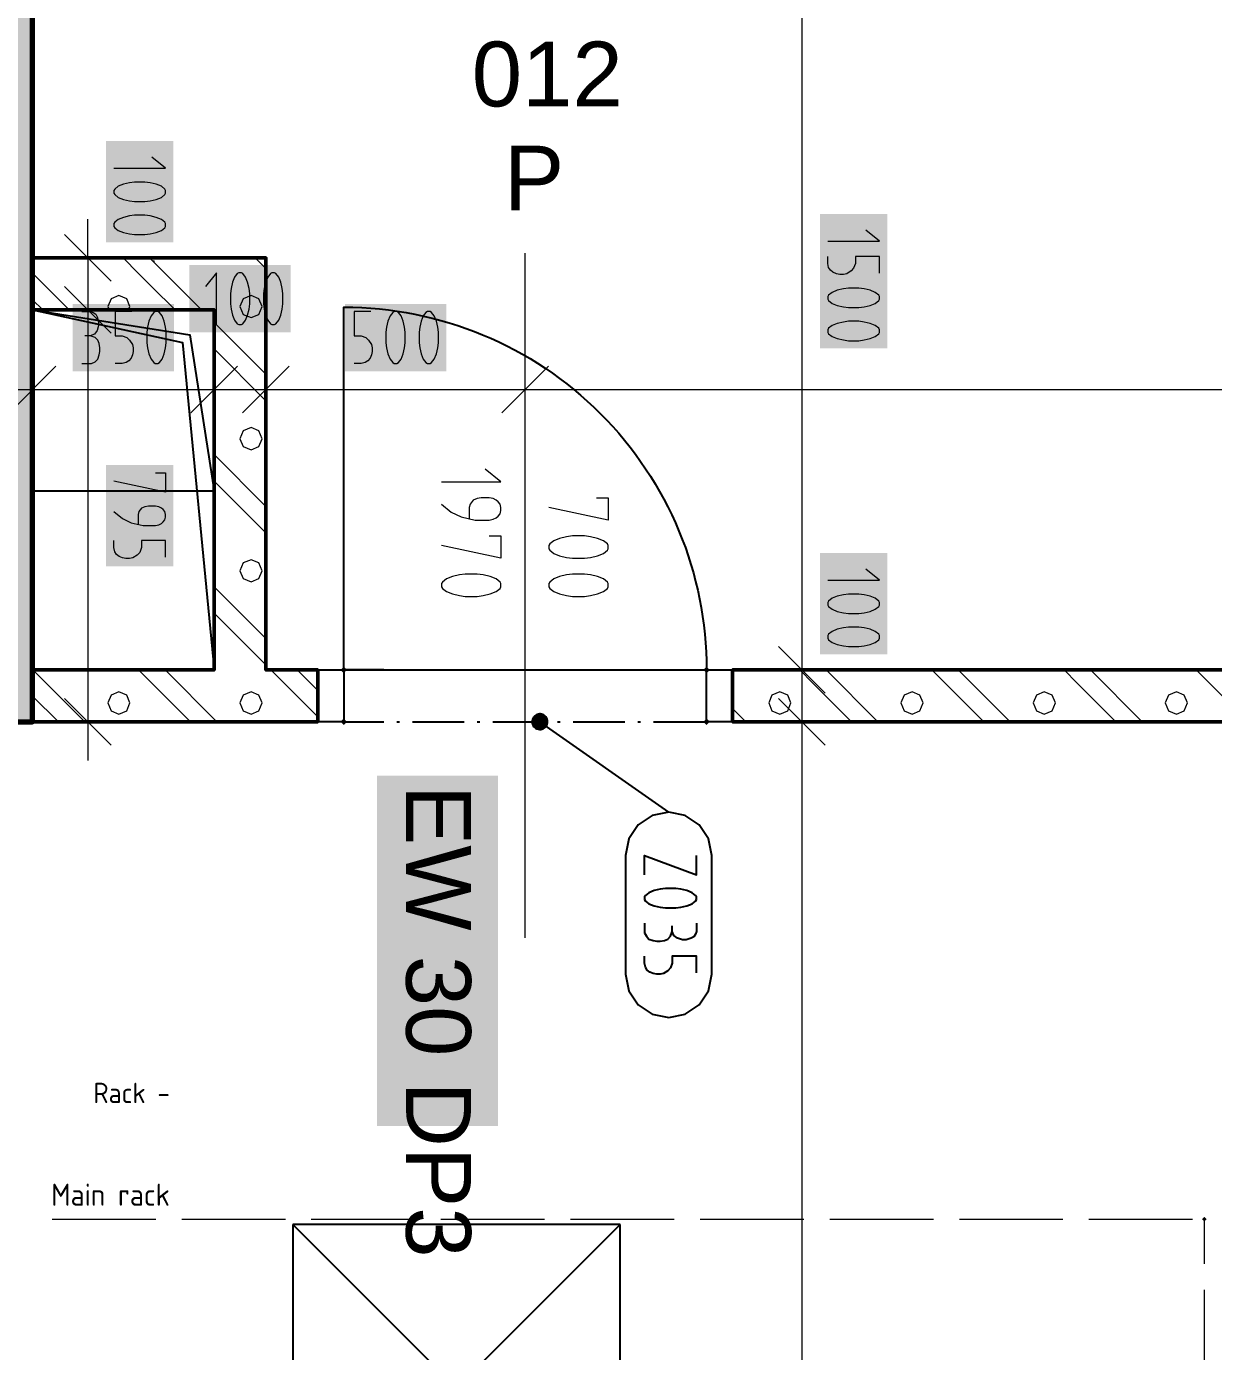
# Model space of a CAD drawing. Header units: millimetres. Extents: x 0 to 594, y 0 to 420.
# Drawn here: x 423.47 to 441.5, y 180.56 to 200.69 of the extents above; entities that cross this region are included whole.
import ezdxf
from ezdxf.enums import TextEntityAlignment as Align

# ---------------------------------------------------------------- set-up
doc = ezdxf.new("R2010")
doc.units = ezdxf.units.MM
doc.header["$LTSCALE"] = 8
for name, color, linetype in [('PDF_CTU', 7, 'Continuous'), ('PDF_Dopravni znaceni', 7, 'Continuous'), ('PDF_Dvere', 7, 'Continuous'), ('PDF_Instalacni prizdivky', 7, 'Continuous'), ('PDF_Koty delkove', 7, 'Continuous'), ('PDF_Obecne 0.25', 7, 'Continuous'), ('PDF_Popis dveri', 7, 'Continuous'), ('PDF_Popis Zamecnicke vyrobky', 7, 'Continuous'), ('PDF_Prostupy', 7, 'Continuous'), ('PDF_Steny vnitrni', 7, 'Continuous'), ('PDF_Text', 7, 'Continuous'), ('SYMS', 7, 'Continuous')]:
    doc.layers.add(name, color=color, linetype=linetype)
doc.layers.add('PDF_Popis PO dveri', color=7, linetype='Continuous', true_color=0xffffff)
doc.styles.add('PDF Arial', font='arial.ttf')
doc.styles.add('WD_IEC', font='isocp2.shx', dxfattribs={"width": 0.9, "height": 4})

# ---------------------------------------------------------------- blocks, each defined once
blk = doc.blocks.new('RACK_1')
at = {"layer": 'PDF_CTU'}
for p, q in [((-2.487, 2.487), (2.487, -2.487)), ((2.487, 2.487), (-2.487, -2.487)), ((2.487, 2.487), (-2.487, 2.487)), ((-2.487, 2.487), (-2.487, -2.487)), ((2.487, -2.487), (2.487, 2.487)), ((2.487, -2.487), (2.487, 2.487)), ((-2.487, -2.487), (2.487, -2.487))]:
    blk.add_line(p, q, dxfattribs=at)
at = {"style": 'WD_IEC'}
for tag, height, p in [('INST', 0.336, (-4.363, 5.081)), ('LOC', 0.336, (-4.363, 4.708)), ('TAG1', 0.311, (-4.352, 4.33)), ('XREF', 0.336, (-4.352, 3.119)), ('DESC1', 0.336, (-4.352, 2.771)), ('DESC2', 0.336, (-4.352, 2.368)), ('DESC3', 0.336, (-4.352, 1.965))]:
    blk.add_attdef(tag, text='', height=height, dxfattribs=at).set_placement(p, align=Align.RIGHT)
for tag, p, height, flags in [('MFG', (-3.119, 5.237), 0.187, 9), ('CAT', (-3.119, 4.926), 0.187, 9), ('ASSYCODE', (-3.295, 3.388), 0.124, 1), ('FAMILY', (-3.295, 3.202), 0.124, 1), ('X8TERM01', (0, -2.487), 0.00995, 1)]:
    blk.add_attdef(tag, p, '', height=height, dxfattribs=dict(at, flags=flags))
at = {"style": 'WD_IEC', "width": 0.8}
blk.add_attdef('TERM01', (-0.124, -2.487), '', height=0.249, rotation=90, dxfattribs=at)

msp = doc.modelspace()

# ---------------------------------------------------------------- linework, layer by layer
at = {"layer": 'PDF_Dopravni znaceni', "lineweight": 18}
for points in [[(423.858, 182.567), (425.433, 182.567)], [(425.827, 182.567), (427.401, 182.567)], [(427.795, 182.567), (429.37, 182.567)], [(429.764, 182.567), (431.338, 182.567)], [(431.732, 182.567), (433.307, 182.567)], [(433.701, 182.567), (435.275, 182.567)], [(435.669, 182.567), (437.244, 182.567)], [(437.638, 182.567), (439.212, 182.567)], [(439.606, 182.567), (441.181, 182.567)], [(441.358, 182.567), (441.358, 181.89)], [(441.358, 181.496), (441.358, 179.921)]]:
    msp.add_lwpolyline(points, dxfattribs=at)
at = {"layer": 'PDF_Dopravni znaceni', "lineweight": 18, "transparency": 33554559}
for points in [[(441.323, 182.567), (441.358, 182.602), (441.358, 182.532), (441.394, 182.567)], [(441.358, 182.602), (441.394, 182.567), (441.323, 182.567), (441.358, 182.532)]]:
    msp.add_solid(points, dxfattribs=at)
at = {"layer": 'PDF_Dvere', "lineweight": 25}
msp.add_lwpolyline([(428.897, 190.913), (428.288, 190.913), (428.288, 196.425, -0.414214), (433.799, 190.913)], format="xyb", dxfattribs=at)
for points in [[(428.288, 190.126), (427.894, 190.126), (427.894, 190.913), (428.288, 190.913)], [(434.193, 190.126), (433.799, 190.126), (433.799, 190.913), (434.193, 190.913)]]:
    msp.add_lwpolyline(points, close=True, dxfattribs=at)
for points in [[(429.094, 190.913), (429.134, 190.913)], [(429.331, 190.913), (430.118, 190.913)], [(430.315, 190.913), (430.354, 190.913)], [(430.551, 190.913), (431.338, 190.913)], [(431.535, 190.913), (431.575, 190.913)], [(431.771, 190.913), (432.559, 190.913)], [(432.756, 190.913), (432.795, 190.913)], [(432.992, 190.913), (433.779, 190.913)], [(428.288, 190.126), (428.897, 190.126)], [(429.094, 190.126), (429.134, 190.126)], [(429.331, 190.126), (430.118, 190.126)], [(430.315, 190.126), (430.354, 190.126)], [(430.551, 190.126), (431.338, 190.126)], [(431.535, 190.126), (431.575, 190.126)], [(431.771, 190.126), (432.559, 190.126)], [(432.756, 190.126), (432.795, 190.126)], [(432.992, 190.126), (433.779, 190.126)]]:
    msp.add_lwpolyline(points, dxfattribs=at)
at = {"layer": 'PDF_Dvere', "lineweight": 25, "transparency": 33554559}
for points in [[(428.238, 190.913), (428.288, 190.963), (428.288, 190.864), (428.337, 190.913)], [(433.75, 190.913), (433.799, 190.963), (433.799, 190.864), (433.849, 190.913)], [(428.238, 190.126), (428.288, 190.175), (428.288, 190.077), (428.337, 190.126)], [(433.75, 190.126), (433.799, 190.175), (433.799, 190.077), (433.849, 190.126)]]:
    msp.add_solid(points, dxfattribs=at)
at = {"layer": 'PDF_Instalacni prizdivky', "lineweight": 50}
for points in [[(426.319, 197.173), (423.563, 197.173), (423.563, 196.386), (426.319, 196.386), (426.319, 190.913), (423.563, 190.913), (423.563, 190.126), (427.894, 190.126), (427.894, 190.913), (427.106, 190.913), (427.106, 197.173), (426.319, 197.173)], [(449.232, 186.189), (462.224, 186.189), (462.224, 155.402), (463.012, 155.402), (463.012, 186.189), (466.161, 186.189), (466.161, 186.976), (449.232, 186.976), (449.232, 190.913), (448.445, 190.913), (434.193, 190.913), (434.193, 190.126), (448.445, 190.126), (448.445, 177.37), (449.232, 177.37), (449.232, 186.189)]]:
    msp.add_lwpolyline(points, dxfattribs=at)
at = {"layer": 'PDF_Instalacni prizdivky', "lineweight": 9}
for points in [[(424.937, 197.173), (425.173, 196.937), (425.374, 196.736), (425.725, 196.386)], [(425.339, 197.173), (425.374, 197.138)], [(425.374, 197.138), (425.575, 196.937)], [(426.945, 197.173), (427.106, 197.012)], [(423.563, 196.941), (423.567, 196.937), (424.118, 196.386)], [(425.575, 196.937), (426.126, 196.386)], [(423.563, 196.539), (423.717, 196.386)], [(425.02, 196.386), (425.041, 196.435), (424.991, 196.554), (424.872, 196.604), (424.753, 196.554), (424.704, 196.435), (424.724, 196.386)], [(426.319, 196.193), (427.106, 195.406)], [(426.319, 195.791), (427.106, 195.004)], [(426.319, 194.185), (427.106, 193.398)], [(426.319, 193.783), (427.106, 192.996)], [(426.319, 192.177), (427.106, 191.39)], [(426.319, 191.776), (427.106, 190.988)], [(423.567, 190.913), (424.354, 190.126)], [(425.173, 190.913), (425.374, 190.713), (425.961, 190.126)], [(425.575, 190.913), (426.362, 190.126)], [(427.181, 190.913), (427.382, 190.713), (427.894, 190.201)], [(427.583, 190.913), (427.894, 190.602)], [(435.213, 190.913), (435.414, 190.713), (436, 190.126)], [(435.614, 190.913), (436.402, 190.126)], [(437.221, 190.913), (437.421, 190.713), (438.008, 190.126)], [(437.622, 190.913), (438.41, 190.126)], [(439.228, 190.913), (439.429, 190.713), (440.016, 190.126)], [(439.63, 190.913), (440.417, 190.126)], [(441.236, 190.913), (441.437, 190.713), (442.024, 190.126)], [(423.563, 190.516), (423.953, 190.126)], [(424.991, 190.292), (425.041, 190.411), (424.991, 190.531), (424.872, 190.58), (424.753, 190.531), (424.704, 190.411), (424.753, 190.292), (424.872, 190.243)], [(424.872, 190.243), (424.991, 190.292)], [(434.193, 190.327), (434.394, 190.126)]]:
    msp.add_lwpolyline(points, dxfattribs=at)
for points in [[(426.88, 196.266), (426.999, 196.316), (427.049, 196.435), (426.999, 196.554), (426.88, 196.604), (426.761, 196.554), (426.711, 196.435), (426.761, 196.316)], [(426.88, 194.259), (426.999, 194.308), (427.049, 194.427), (426.999, 194.546), (426.88, 194.596), (426.761, 194.546), (426.711, 194.427), (426.761, 194.308)], [(426.88, 192.251), (426.999, 192.3), (427.049, 192.419), (426.999, 192.539), (426.88, 192.588), (426.761, 192.539), (426.711, 192.419), (426.761, 192.3)], [(426.88, 190.243), (426.999, 190.292), (427.049, 190.411), (426.999, 190.531), (426.88, 190.58), (426.761, 190.531), (426.711, 190.411), (426.761, 190.292)], [(434.912, 190.243), (435.031, 190.292), (435.08, 190.411), (435.031, 190.531), (434.912, 190.58), (434.792, 190.531), (434.743, 190.411), (434.792, 190.292)], [(436.919, 190.243), (437.039, 190.292), (437.088, 190.411), (437.039, 190.531), (436.919, 190.58), (436.8, 190.531), (436.751, 190.411), (436.8, 190.292)], [(438.927, 190.243), (439.047, 190.292), (439.096, 190.411), (439.047, 190.531), (438.927, 190.58), (438.808, 190.531), (438.759, 190.411), (438.808, 190.292)], [(440.935, 190.243), (441.054, 190.292), (441.104, 190.411), (441.054, 190.531), (440.935, 190.58), (440.816, 190.531), (440.766, 190.411), (440.816, 190.292)]]:
    msp.add_lwpolyline(points, close=True, dxfattribs=at)
at = {"layer": 'PDF_Instalacni prizdivky', "lineweight": 9, "transparency": 33554559}
msp.add_solid([(425.404, 197.141), (425.422, 197.124), (425.387, 197.124), (425.404, 197.106)], dxfattribs=at)
at = {"layer": 'PDF_Koty delkove', "lineweight": 18}
for points in [[(435.245, 271.758), (435.245, 270.441), (435.245, 268.866), (435.245, 268.63), (435.245, 267.213), (435.245, 254.22), (435.245, 252.803), (435.245, 252.567), (435.245, 250.992), (435.245, 250.48), (435.245, 208.63), (435.245, 203.906), (435.245, 202.724), (435.245, 190.913), (435.245, 190.126), (435.245, 155.402)], [(424.796, 198.535), (425.583, 198.535), (425.374, 198.703)], [(424.402, 197.173), (424.402, 197.764)], [(425.033, 197.811), (424.941, 197.789), (424.862, 197.758), (424.809, 197.716), (424.796, 197.695), (424.796, 197.653), (424.809, 197.632), (424.862, 197.59), (424.941, 197.559), (425.033, 197.538), (425.112, 197.527)], [(425.112, 197.527), (425.269, 197.527), (425.347, 197.538), (425.439, 197.559), (425.518, 197.59), (425.571, 197.632), (425.583, 197.653), (425.583, 197.695), (425.571, 197.716), (425.518, 197.758), (425.439, 197.789), (425.347, 197.811), (425.269, 197.822), (425.112, 197.822), (425.033, 197.811)], [(424.048, 197.528), (424.756, 196.819)], [(435.639, 197.428), (436.426, 197.428), (436.217, 197.595)], [(423.812, 197.173), (424.402, 197.173), (424.993, 197.173)], [(424.402, 197.173), (424.402, 196.386), (424.402, 190.126)], [(436.426, 196.944), (436.426, 197.196), (436.059, 197.196), (436.059, 197.091), (436.032, 197.018), (435.993, 196.976), (435.928, 196.934), (435.876, 196.924), (435.823, 196.924), (435.77, 196.934), (435.718, 196.955), (435.679, 196.987), (435.652, 197.028), (435.639, 197.091), (435.639, 197.196)], [(426.356, 196.16), (426.356, 196.948), (426.188, 196.738)], [(427.301, 196.882), (427.259, 196.935), (427.238, 196.948), (427.196, 196.948), (427.175, 196.935), (427.133, 196.882), (427.102, 196.803), (427.08, 196.711), (427.07, 196.633), (427.07, 196.476), (427.08, 196.397), (427.102, 196.305), (427.133, 196.226), (427.175, 196.174), (427.196, 196.16), (427.238, 196.16), (427.259, 196.174), (427.301, 196.226), (427.332, 196.305), (427.353, 196.397), (427.364, 196.476)], [(424.048, 196.74), (424.756, 196.032)], [(427.364, 196.476), (427.364, 196.633), (427.353, 196.711), (427.332, 196.803), (427.301, 196.882)], [(435.954, 196.42), (436.112, 196.42), (436.19, 196.43), (436.282, 196.451), (436.361, 196.483), (436.414, 196.524), (436.426, 196.546), (436.426, 196.587), (436.414, 196.609), (436.361, 196.65), (436.282, 196.682), (436.19, 196.703), (436.112, 196.714), (435.954, 196.714), (435.876, 196.703), (435.784, 196.682), (435.705, 196.65), (435.652, 196.609), (435.639, 196.587), (435.639, 196.546)], [(435.639, 196.546), (435.652, 196.524), (435.705, 196.483), (435.784, 196.451), (435.876, 196.43), (435.954, 196.42)], [(423.812, 196.386), (424.402, 196.386), (424.993, 196.386)], [(424.312, 196.357), (424.438, 196.357), (424.48, 196.344), (424.521, 196.318), (424.543, 196.278), (424.564, 196.2), (424.564, 196.148), (424.543, 196.069), (424.501, 196.016), (424.438, 195.99), (424.354, 195.99)], [(425.067, 196.357), (424.816, 196.357), (424.816, 195.99), (424.921, 195.99), (424.994, 195.963), (425.036, 195.924), (425.078, 195.859), (425.088, 195.807), (425.088, 195.754), (425.078, 195.701), (425.057, 195.649), (425.025, 195.61), (424.984, 195.583), (424.921, 195.57), (424.816, 195.57)], [(425.529, 196.292), (425.488, 196.344), (425.466, 196.357), (425.425, 196.357), (425.403, 196.344), (425.362, 196.292), (425.33, 196.213), (425.309, 196.121), (425.298, 196.043), (425.298, 195.885), (425.309, 195.807), (425.33, 195.714), (425.362, 195.636), (425.403, 195.583), (425.425, 195.57), (425.466, 195.57), (425.488, 195.583), (425.529, 195.636), (425.561, 195.714), (425.581, 195.807), (425.592, 195.885)], [(428.697, 196.357), (428.445, 196.357), (428.445, 195.99), (428.551, 195.99), (428.624, 195.963), (428.666, 195.924), (428.707, 195.859), (428.718, 195.807), (428.718, 195.754), (428.707, 195.701), (428.687, 195.649), (428.655, 195.61), (428.614, 195.583), (428.551, 195.57), (428.445, 195.57)], [(429.222, 195.885), (429.222, 196.043), (429.211, 196.121), (429.191, 196.213), (429.159, 196.292), (429.118, 196.344), (429.096, 196.357), (429.055, 196.357), (429.033, 196.344), (428.992, 196.292), (428.96, 196.213), (428.939, 196.121), (428.928, 196.043), (428.928, 195.885), (428.939, 195.807), (428.96, 195.714), (428.992, 195.636)], [(425.592, 195.885), (425.592, 196.043), (425.581, 196.121), (425.561, 196.213), (425.529, 196.292)], [(424.312, 195.57), (424.458, 195.57), (424.511, 195.596), (424.553, 195.636), (424.574, 195.701), (424.584, 195.754), (424.584, 195.807), (424.574, 195.872), (424.553, 195.924), (424.511, 195.963), (424.438, 195.99)], [(423.563, 194.585), (423.563, 195.176), (423.563, 195.766)], [(426.319, 194.585), (426.319, 195.176), (426.319, 195.766)], [(427.106, 194.585), (427.106, 195.176), (427.106, 195.766)], [(428.992, 195.636), (429.033, 195.583), (429.055, 195.57), (429.096, 195.57), (429.118, 195.583), (429.159, 195.636), (429.191, 195.714), (429.211, 195.807), (429.222, 195.885)], [(431.043, 194.585), (431.043, 195.176), (431.043, 195.766)], [(423.209, 194.822), (423.917, 195.53)], [(425.965, 194.822), (426.673, 195.53)], [(426.752, 194.822), (427.461, 195.53)], [(430.689, 194.822), (431.398, 195.53)], [(352.764, 195.176), (398.051, 195.176), (400.414, 195.176), (421.201, 195.176), (423.563, 195.176), (426.319, 195.176), (427.106, 195.176), (431.043, 195.176), (466.161, 195.176), (468.13, 195.176), (469.272, 195.176)], [(425.427, 193.907), (425.583, 193.907), (425.583, 193.613), (424.796, 193.78)], [(424.796, 193.318), (424.927, 193.213), (425.059, 193.15), (425.242, 193.109), (425.427, 193.109), (425.479, 193.119), (425.518, 193.14), (425.544, 193.161), (425.571, 193.193), (425.583, 193.235), (425.583, 193.276), (425.571, 193.318), (425.544, 193.35), (425.518, 193.371), (425.479, 193.392), (425.427, 193.403), (425.321, 193.403), (425.269, 193.392), (425.216, 193.371), (425.177, 193.318), (425.164, 193.276), (425.164, 193.13)], [(425.583, 192.626), (425.583, 192.878), (425.216, 192.878), (425.216, 192.772), (425.19, 192.699), (425.15, 192.657), (425.085, 192.616), (425.033, 192.605), (424.98, 192.605), (424.927, 192.616), (424.875, 192.636), (424.836, 192.668), (424.809, 192.709), (424.796, 192.772), (424.796, 192.878)], [(435.639, 192.275), (436.426, 192.275), (436.217, 192.443)], [(435.954, 191.771), (436.112, 191.771), (436.19, 191.782), (436.282, 191.803), (436.361, 191.834), (436.414, 191.876), (436.426, 191.897), (436.426, 191.939), (436.414, 191.96), (436.361, 192.002), (436.282, 192.034), (436.19, 192.055), (436.112, 192.066), (435.954, 192.066), (435.876, 192.055), (435.784, 192.034), (435.705, 192.002), (435.652, 191.96), (435.639, 191.939), (435.639, 191.897), (435.652, 191.876), (435.705, 191.834), (435.784, 191.803), (435.876, 191.782), (435.954, 191.771)], [(434.891, 191.268), (435.599, 190.559)], [(434.654, 190.913), (435.245, 190.913), (435.836, 190.913)], [(424.048, 190.48), (424.756, 189.772)], [(434.891, 190.48), (435.599, 189.772)], [(423.812, 190.126), (424.402, 190.126), (424.993, 190.126)], [(424.402, 190.126), (424.402, 189.535)], [(434.654, 190.126), (435.245, 190.126), (435.836, 190.126)]]:
    msp.add_lwpolyline(points, dxfattribs=at)
for points in [[(425.112, 198.031), (425.269, 198.031), (425.347, 198.042), (425.439, 198.063), (425.518, 198.094), (425.571, 198.136), (425.583, 198.157), (425.583, 198.199), (425.571, 198.22), (425.518, 198.262), (425.439, 198.293), (425.347, 198.315), (425.269, 198.325), (425.112, 198.325), (425.033, 198.315), (424.941, 198.293), (424.862, 198.262), (424.809, 198.22), (424.796, 198.199), (424.796, 198.157), (424.809, 198.136), (424.862, 198.094), (424.941, 198.063), (425.033, 198.042)], [(426.86, 196.476), (426.86, 196.633), (426.849, 196.711), (426.828, 196.803), (426.797, 196.882), (426.755, 196.935), (426.734, 196.948), (426.692, 196.948), (426.671, 196.935), (426.629, 196.882), (426.598, 196.803), (426.576, 196.711), (426.566, 196.633), (426.566, 196.476), (426.576, 196.397), (426.598, 196.305), (426.629, 196.226), (426.671, 196.174), (426.692, 196.16), (426.734, 196.16), (426.755, 196.174), (426.797, 196.226), (426.828, 196.305), (426.849, 196.397)], [(429.726, 195.885), (429.726, 196.043), (429.715, 196.121), (429.695, 196.213), (429.663, 196.292), (429.621, 196.344), (429.6, 196.357), (429.558, 196.357), (429.537, 196.344), (429.496, 196.292), (429.464, 196.213), (429.443, 196.121), (429.432, 196.043), (429.432, 195.885), (429.443, 195.807), (429.464, 195.714), (429.496, 195.636), (429.537, 195.583), (429.558, 195.57), (429.6, 195.57), (429.621, 195.583), (429.663, 195.636), (429.695, 195.714), (429.715, 195.807)], [(435.954, 195.916), (436.112, 195.916), (436.19, 195.927), (436.282, 195.947), (436.361, 195.979), (436.414, 196.02), (436.426, 196.042), (436.426, 196.083), (436.414, 196.105), (436.361, 196.146), (436.282, 196.178), (436.19, 196.199), (436.112, 196.21), (435.954, 196.21), (435.876, 196.199), (435.784, 196.178), (435.705, 196.146), (435.652, 196.105), (435.639, 196.083), (435.639, 196.042), (435.652, 196.02), (435.705, 195.979), (435.784, 195.947), (435.876, 195.927)], [(435.954, 191.268), (436.112, 191.268), (436.19, 191.278), (436.282, 191.299), (436.361, 191.331), (436.414, 191.372), (436.426, 191.394), (436.426, 191.435), (436.414, 191.457), (436.361, 191.498), (436.282, 191.53), (436.19, 191.551), (436.112, 191.562), (435.954, 191.562), (435.876, 191.551), (435.784, 191.53), (435.705, 191.498), (435.652, 191.457), (435.639, 191.435), (435.639, 191.394), (435.652, 191.372), (435.705, 191.331), (435.784, 191.299), (435.876, 191.278)]]:
    msp.add_lwpolyline(points, close=True, dxfattribs=at)
at = {"layer": 'PDF_Koty delkove', "color": 7, "lineweight": 18, "true_color": 0xffffff, "transparency": 33554559}
for points in [[(424.678, 198.948), (424.678, 197.409), (425.701, 198.948), (425.701, 197.409)], [(435.521, 197.84), (435.521, 195.798), (436.544, 197.84), (436.544, 195.798)], [(425.944, 196.042), (427.482, 196.042), (425.944, 197.066), (427.482, 197.066)], [(424.172, 195.451), (425.71, 195.451), (424.172, 196.475), (425.71, 196.475)], [(428.306, 195.451), (429.844, 195.451), (428.306, 196.475), (429.844, 196.475)], [(424.678, 194.025), (424.678, 192.487), (425.701, 194.025), (425.701, 192.487)], [(435.521, 192.688), (435.521, 191.15), (436.544, 192.688), (436.544, 191.15)]]:
    msp.add_solid(points, dxfattribs=at)
at = {"layer": 'PDF_Obecne 0.25', "lineweight": 25}
for points in [[(423.563, 196.386), (425.84, 195.89), (426.319, 190.913)], [(427.894, 190.913), (433.406, 190.913)]]:
    msp.add_lwpolyline(points, dxfattribs=at)
at = {"layer": 'PDF_Popis dveri', "lineweight": 18}
for points in [[(431.043, 186.843), (431.043, 197.244)], [(429.771, 193.769), (430.676, 193.769), (430.436, 193.962)], [(429.771, 193.431), (429.922, 193.31), (430.073, 193.238), (430.284, 193.19), (430.496, 193.19), (430.556, 193.202), (430.601, 193.226), (430.631, 193.25), (430.662, 193.286), (430.676, 193.335), (430.676, 193.383), (430.662, 193.431), (430.631, 193.467), (430.601, 193.491), (430.556, 193.516), (430.496, 193.528), (430.375, 193.528), (430.315, 193.516), (430.254, 193.491), (430.209, 193.431), (430.194, 193.383), (430.194, 193.214)], [(432.126, 193.528), (432.306, 193.528), (432.306, 193.19), (431.401, 193.383)], [(430.496, 192.949), (430.676, 192.949), (430.676, 192.61), (429.771, 192.803)], [(430.134, 192.031), (430.315, 192.031), (430.405, 192.043), (430.511, 192.067), (430.601, 192.103), (430.662, 192.151), (430.676, 192.176), (430.676, 192.224), (430.662, 192.248), (430.601, 192.296), (430.511, 192.332), (430.405, 192.357), (430.315, 192.369), (430.134, 192.369), (430.044, 192.357), (429.938, 192.332), (429.847, 192.296), (429.786, 192.248), (429.771, 192.224), (429.771, 192.176), (429.786, 192.151), (429.847, 192.103), (429.938, 192.067)], [(431.764, 192.031), (431.945, 192.031), (432.035, 192.043), (432.141, 192.067), (432.231, 192.103), (432.292, 192.151), (432.306, 192.176), (432.306, 192.224), (432.292, 192.248), (432.231, 192.296), (432.141, 192.332), (432.035, 192.357), (431.945, 192.369), (431.764, 192.369), (431.673, 192.357), (431.567, 192.332), (431.477, 192.296), (431.416, 192.248), (431.401, 192.224), (431.401, 192.176), (431.416, 192.151), (431.477, 192.103), (431.567, 192.067)], [(429.938, 192.067), (430.044, 192.043), (430.134, 192.031)], [(431.567, 192.067), (431.673, 192.043), (431.764, 192.031)]]:
    msp.add_lwpolyline(points, dxfattribs=at)
msp.add_lwpolyline([(431.764, 192.61), (431.945, 192.61), (432.035, 192.623), (432.141, 192.647), (432.231, 192.683), (432.292, 192.731), (432.306, 192.755), (432.306, 192.803), (432.292, 192.828), (432.231, 192.876), (432.141, 192.912), (432.035, 192.936), (431.945, 192.949), (431.764, 192.949), (431.673, 192.936), (431.567, 192.912), (431.477, 192.876), (431.416, 192.828), (431.401, 192.803), (431.401, 192.755), (431.416, 192.731), (431.477, 192.683), (431.567, 192.647), (431.673, 192.623)], close=True, dxfattribs=at)
at = {"layer": 'PDF_Popis PO dveri', "lineweight": 18, "transparency": 33554559}
msp.add_solid([(428.794, 189.307), (428.794, 183.985), (430.631, 189.307), (430.631, 183.985)], dxfattribs=at)
at = {"layer": 'PDF_Popis Zamecnicke vyrobky', "lineweight": 25}
for points in [[(431.17, 190.194), (431.16, 190.177), (431.153, 190.159), (431.149, 190.14), (431.148, 190.121), (431.151, 190.102), (431.156, 190.084), (431.165, 190.066), (431.176, 190.05), (431.189, 190.037), (431.205, 190.025), (431.222, 190.017), (431.24, 190.011), (431.259, 190.008), (431.279, 190.009), (431.298, 190.012), (431.316, 190.019), (431.333, 190.028), (431.348, 190.04), (431.36, 190.055), (431.371, 190.071), (431.378, 190.088), (431.383, 190.107), (431.385, 190.126), (431.383, 190.146), (431.378, 190.164), (431.371, 190.182), (431.36, 190.198), (431.347, 190.212), (431.332, 190.224), (431.315, 190.234), (431.297, 190.24), (431.278, 190.244), (431.259, 190.244), (431.24, 190.241), (431.221, 190.235), (431.204, 190.226), (431.189, 190.215), (431.175, 190.201)], [(432.568, 186.289), (432.618, 186.038), (432.76, 185.825), (432.973, 185.683), (433.224, 185.633), (433.475, 185.683), (433.688, 185.825), (433.83, 186.038), (433.88, 186.289), (433.88, 188.095), (433.83, 188.346), (433.688, 188.559), (433.475, 188.701), (433.224, 188.751), (432.973, 188.701), (432.76, 188.559), (432.618, 188.346), (432.568, 188.095)], [(433.173, 187.297), (433.33, 187.297), (433.408, 187.308), (433.5, 187.328), (433.579, 187.36), (433.632, 187.401), (433.644, 187.423), (433.644, 187.464), (433.632, 187.486), (433.579, 187.527), (433.5, 187.559), (433.408, 187.58), (433.33, 187.591), (433.173, 187.591), (433.094, 187.58), (433.002, 187.559), (432.923, 187.527), (432.87, 187.486), (432.857, 187.464), (432.857, 187.423), (432.87, 187.401), (432.923, 187.36), (433.002, 187.328), (433.094, 187.308)]]:
    msp.add_lwpolyline(points, close=True, dxfattribs=at)
for points in [[(431.17, 190.194), (431.17, 190.194)], [(433.224, 188.751), (431.266, 190.126)], [(431.334, 190.223), (431.334, 190.223)], [(431.199, 190.029), (431.199, 190.029)], [(431.363, 190.058), (431.363, 190.058)], [(432.857, 187.801), (432.857, 188.095), (433.644, 187.801), (433.644, 188.095)], [(432.857, 187.066), (432.857, 186.919), (432.884, 186.867), (432.923, 186.824), (432.988, 186.804), (433.041, 186.793), (433.094, 186.793), (433.159, 186.804), (433.211, 186.824), (433.25, 186.867), (433.277, 186.94), (433.277, 187.024)], [(433.644, 187.066), (433.644, 186.94), (433.632, 186.898), (433.605, 186.856), (433.565, 186.835), (433.487, 186.814), (433.435, 186.814), (433.356, 186.835), (433.303, 186.877), (433.277, 186.94)], [(433.644, 186.31), (433.644, 186.562), (433.277, 186.562), (433.277, 186.457), (433.25, 186.384), (433.211, 186.341), (433.146, 186.3), (433.094, 186.289), (433.041, 186.289), (432.988, 186.3), (432.936, 186.321), (432.897, 186.352), (432.87, 186.394), (432.857, 186.457), (432.857, 186.562)]]:
    msp.add_lwpolyline(points, dxfattribs=at)
at = {"layer": 'PDF_Popis Zamecnicke vyrobky', "lineweight": 25, "transparency": 33554559}
for points in [[(431.16, 190.077), (431.217, 190.233), (431.149, 190.136)], [(431.149, 190.136), (431.217, 190.233), (431.17, 190.194)], [(431.199, 190.029), (431.277, 190.243), (431.16, 190.077)], [(431.16, 190.077), (431.277, 190.243), (431.217, 190.233)], [(431.199, 190.029), (431.334, 190.223), (431.277, 190.243)], [(431.256, 190.009), (431.334, 190.223), (431.199, 190.029)], [(431.256, 190.009), (431.373, 190.175), (431.334, 190.223)], [(431.316, 190.019), (431.373, 190.175), (431.256, 190.009)], [(431.316, 190.019), (431.384, 190.116), (431.373, 190.175)], [(431.384, 190.116), (431.316, 190.019), (431.363, 190.058)]]:
    msp.add_solid(points, dxfattribs=at)
at = {"layer": 'PDF_Prostupy', "lineweight": 25}
msp.add_lwpolyline([(423.563, 196.386), (426.319, 196.386), (426.319, 193.63), (423.563, 193.63), (423.563, 196.386), (425.949, 196.003), (426.319, 193.63)], dxfattribs=at)
at = {"layer": 'PDF_Steny vnitrni', "lineweight": 70}
msp.add_lwpolyline([(421.201, 203.906), (421.201, 202.724), (421.201, 190.913), (421.201, 190.126), (423.563, 190.126), (423.563, 190.913), (423.563, 196.386), (423.563, 197.173), (423.563, 202.724), (423.563, 203.906)], close=True, dxfattribs=at)
at = {"layer": 'PDF_Steny vnitrni', "color": 9, "lineweight": 9, "true_color": 0xc0c0c0, "transparency": 33554559}
msp.add_solid([(421.201, 203.906), (421.201, 190.126), (423.563, 203.906), (423.563, 190.126)], dxfattribs=at)

# ---------------------------------------------------------------- block references
at = {"layer": 'SYMS'}
msp.add_blockref('RACK_1', (430, 180), dxfattribs=at).add_auto_attribs({'TAG1': 'Rack -', 'DESC1': 'Main rack'})

# ---------------------------------------------------------------- texts
at = {"layer": 'PDF_Text', "attachment_point": 4, "style": 'PDF Arial'}
for s, insert, char_height in [('012', (430.232, 199.961), 0.9844), ('P', (430.72, 198.386), 0.984)]:
    msp.add_mtext(s, dxfattribs=dict(at, insert=insert, char_height=char_height))
at = {"layer": 'PDF_Text', "insert": (429.721, 189.167), "char_height": 0.9844, "attachment_point": 4, "rotation": 270, "style": 'PDF Arial'}
msp.add_mtext('EW 30 DP3', dxfattribs=at)

doc.saveas('drawing.dxf')
